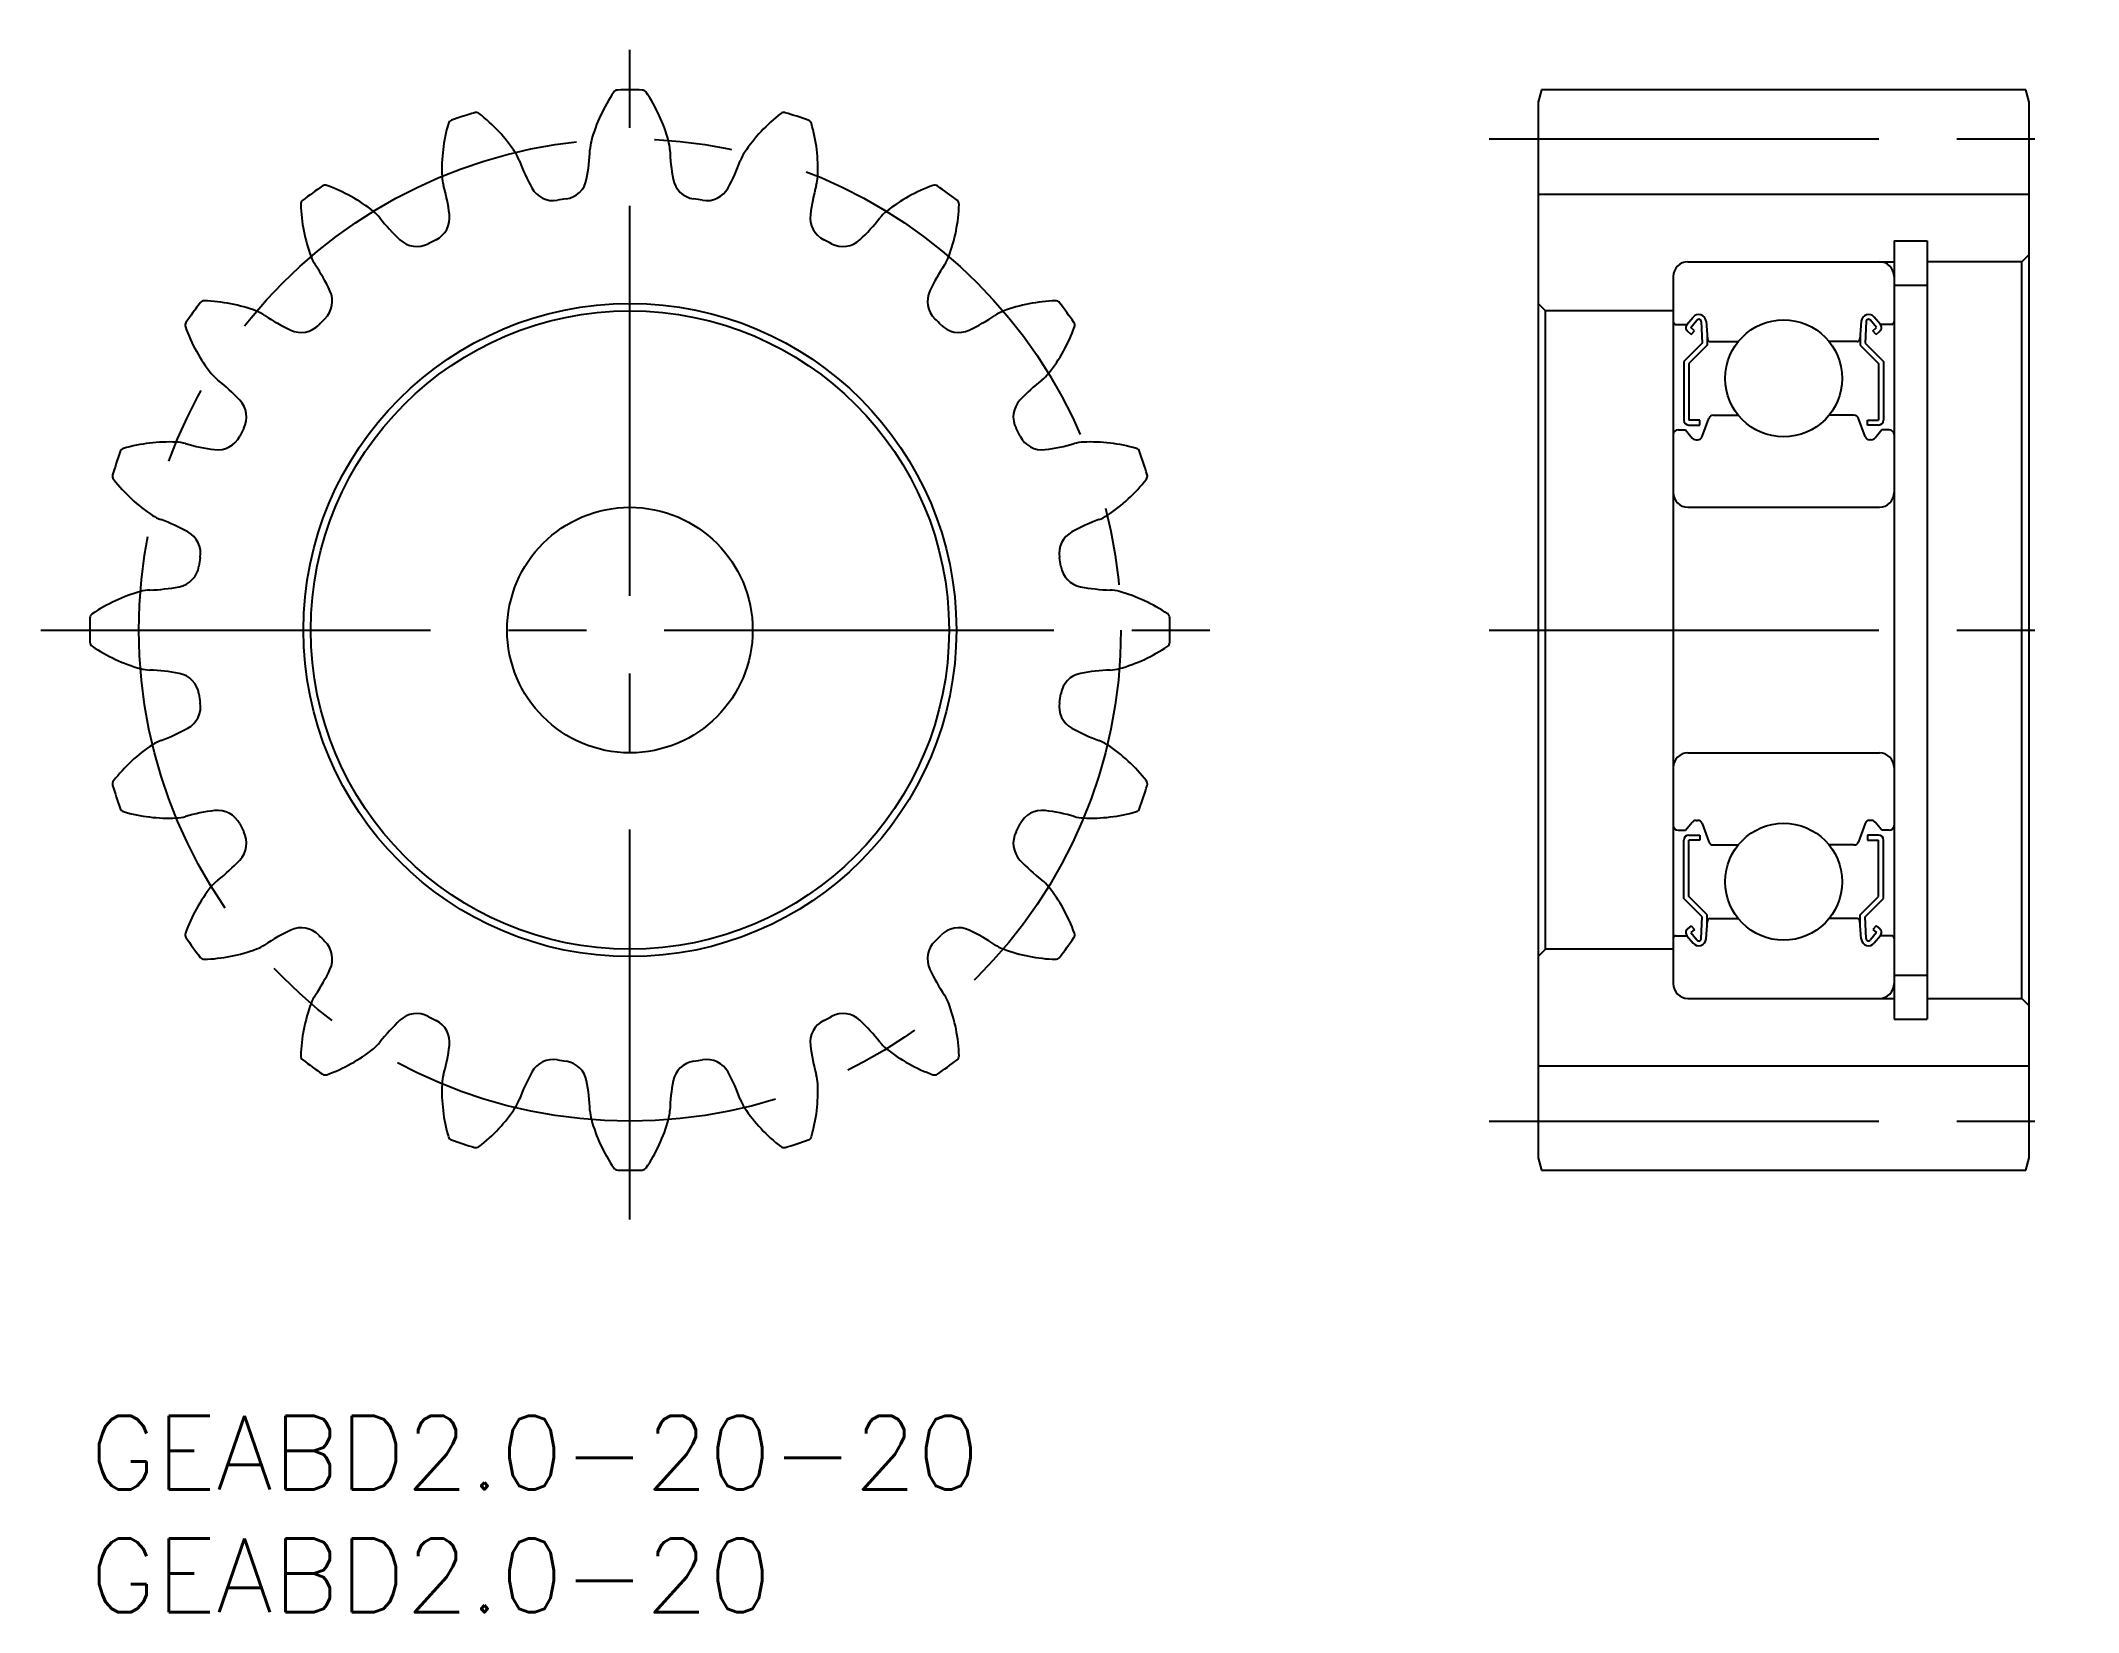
# Model space of a CAD drawing. Extents: x -2 to 81, y -8 to 56.
import ezdxf

# ---------------------------------------------------------------- set-up
doc = ezdxf.new("R2010")
doc.units = 0
doc.header["$LTSCALE"] = 0.5
doc.linetypes.add('CENTER', pattern=[50.8, 31.75, -6.35, 6.35, -6.35])
for name, color, linetype in [('MSM_CENTER', 1, 'CENTER'), ('MSM_CONTINUOUS', 7, 'CONTINUOUS'), ('MSM_PART_NUMBER', 7, 'CONTINUOUS')]:
    doc.layers.add(name, color=color, linetype=linetype)
doc.styles.get("Standard").update_dxf_attribs({"font": 'txt.shx', "height": 1, "bigfont": 'bigfont.shx'})

# ---------------------------------------------------------------- blocks, each defined once
blk = doc.blocks.new('*U3')
at = {"layer": 'MSM_PART_NUMBER'}
blk.add_text('GEABD2.0-20', height=3, dxfattribs=at).set_placement((0, -8))
blk = doc.blocks.new('*U4')
at = {"layer": 'MSM_PART_NUMBER'}
blk.add_text('GEABD2.0-20-20', height=3, dxfattribs=at).set_placement((0, -3))

msp = doc.modelspace()

# ---------------------------------------------------------------- linework, layer by layer
at = {"layer": 'MSM_CENTER'}
for p, q in [((22, 8), (22, 56)), ((57, 52), (81, 52)), ((-2, 32), (46, 32)), ((57, 32), (81, 32)), ((57, 12), (81, 12))]:
    msp.add_line(p, q, dxfattribs=at)
msp.add_circle((22, 32), 20, dxfattribs=at)
at = {"layer": 'MSM_CONTINUOUS'}
for p, q in [((59.134, 54), (59, 53.5)), ((78.866, 54), (59.134, 54)), ((79, 53.5), (78.866, 54)), ((59, 53.5), (59, 10.5)), ((79, 10.5), (79, 53.5)), ((59, 49.75), (79, 49.75)), ((73.5, 47.85), (73.5, 16.15)), ((73.5, 47.85), (74.85, 47.85)), ((74.85, 47.85), (74.85, 16.15)), ((65.1, 47), (73.5, 47)), ((78.7, 47), (74.85, 47)), ((79, 47.3), (78.7, 47)), ((78.7, 17), (78.7, 47)), ((64.5, 46.4), (64.5, 17.6)), ((73.5, 46.05), (74.85, 46.05)), ((59.3, 45), (59, 45.3)), ((64.5, 45), (59.3, 45)), ((59.3, 19), (59.3, 45)), ((64.6, 44.45), (65.06, 44.45)), ((65.06, 44.45), (65.31, 44.747)), ((65.238, 44.04), (65.085, 44.168)), ((65.213, 44.321), (65.463, 44.619)), ((65.366, 44.193), (65.213, 44.321)), ((65.238, 44.04), (65.366, 44.193)), ((65.64, 44.56), (65.683, 43.683)), ((65.838, 44.581), (65.903, 43.841)), ((65.883, 44.07), (65.883, 43.6)), ((72.162, 44.581), (72.097, 43.841)), ((72.117, 44.07), (72.117, 43.6)), ((72.36, 44.56), (72.317, 43.683)), ((72.787, 44.321), (72.537, 44.619)), ((72.634, 44.193), (72.787, 44.321)), ((72.762, 44.04), (72.634, 44.193)), ((72.94, 44.45), (72.69, 44.747)), ((72.762, 44.04), (72.915, 44.168)), ((73.4, 44.45), (72.94, 44.45)), ((65.683, 43.683), (64.933, 42.933)), ((65.883, 43.6), (65.133, 42.85)), ((66.003, 43.75), (67.151, 43.75)), ((71.997, 43.75), (70.849, 43.75)), ((72.117, 43.6), (72.867, 42.85)), ((72.317, 43.683), (73.067, 42.933)), ((64.933, 42.933), (64.933, 40.55)), ((65.133, 42.85), (65.133, 40.55)), ((72.867, 42.85), (72.867, 40.55)), ((73.067, 42.933), (73.067, 40.55)), ((66.138, 40.75), (67.151, 40.75)), ((71.862, 40.75), (70.849, 40.75)), ((64.7, 40.15), (65, 40.15)), ((65, 40.15), (65.276, 39.821)), ((65.583, 40.55), (65.133, 40.55)), ((65.133, 40.35), (65.583, 40.35)), ((65.583, 40.35), (65.583, 40.55)), ((65.682, 39.882), (65.95, 40.618)), ((72.318, 39.882), (72.05, 40.618)), ((72.417, 40.35), (72.417, 40.55)), ((72.417, 40.55), (72.867, 40.55)), ((72.867, 40.35), (72.417, 40.35)), ((73, 40.15), (72.724, 39.821)), ((73.3, 40.15), (73, 40.15)), ((65.429, 39.75), (65.494, 39.75)), ((72.571, 39.75), (72.506, 39.75)), ((65.1, 37), (72.9, 37)), ((65.1, 27), (72.9, 27)), ((65, 23.85), (65.276, 24.179)), ((65.429, 24.25), (65.494, 24.25)), ((65.682, 24.118), (65.95, 23.382)), ((72.318, 24.118), (72.05, 23.382)), ((72.571, 24.25), (72.506, 24.25)), ((73, 23.85), (72.724, 24.179)), ((64.7, 23.85), (65, 23.85)), ((64.933, 21.067), (64.933, 23.45)), ((65.133, 23.65), (65.583, 23.65)), ((65.583, 23.45), (65.133, 23.45)), ((65.133, 21.15), (65.133, 23.45)), ((65.583, 23.65), (65.583, 23.45)), ((66.138, 23.25), (67.151, 23.25)), ((71.862, 23.25), (70.849, 23.25)), ((72.417, 23.65), (72.417, 23.45)), ((72.867, 23.65), (72.417, 23.65)), ((72.417, 23.45), (72.867, 23.45)), ((72.867, 21.15), (72.867, 23.45)), ((73.3, 23.85), (73, 23.85)), ((73.067, 21.067), (73.067, 23.45)), ((65.683, 20.317), (64.933, 21.067)), ((65.883, 20.4), (65.133, 21.15)), ((72.117, 20.4), (72.867, 21.15)), ((72.317, 20.317), (73.067, 21.067)), ((65.238, 19.96), (65.085, 19.832)), ((65.238, 19.96), (65.366, 19.807)), ((65.64, 19.44), (65.683, 20.317)), ((65.838, 19.419), (65.903, 20.159)), ((65.883, 19.93), (65.883, 20.4)), ((66.003, 20.25), (67.151, 20.25)), ((66.29, 20.25), (66.29, 20.25)), ((66.577, 20.25), (66.577, 20.25)), ((71.997, 20.25), (70.849, 20.25)), ((72.162, 19.419), (72.097, 20.159)), ((72.117, 19.93), (72.117, 20.4)), ((72.36, 19.44), (72.317, 20.317)), ((72.762, 19.96), (72.634, 19.807)), ((72.762, 19.96), (72.915, 19.832)), ((64.6, 19.55), (65.06, 19.55)), ((65.06, 19.55), (65.31, 19.253)), ((65.366, 19.807), (65.213, 19.679)), ((65.213, 19.679), (65.463, 19.381)), ((72.787, 19.679), (72.537, 19.381)), ((72.634, 19.807), (72.787, 19.679)), ((72.94, 19.55), (72.69, 19.253)), ((73.4, 19.55), (72.94, 19.55)), ((59.3, 19), (59, 18.7)), ((64.5, 19), (59.3, 19)), ((73.5, 17.95), (74.85, 17.95)), ((65.1, 17), (73.5, 17)), ((74.85, 17), (78.7, 17)), ((78.7, 17), (79, 16.7)), ((73.5, 16.15), (74.85, 16.15)), ((59, 14.25), (79, 14.25)), ((59, 10.5), (59.134, 10)), ((59.134, 10), (78.866, 10)), ((78.866, 10), (79, 10.5))]:
    msp.add_line(p, q, dxfattribs=at)
for centre, radius in [((22, 32), 13.3), ((22, 32), 13), ((69, 42.25), 2.381), ((22, 32), 5), ((69, 21.75), 2.381)]:
    msp.add_circle(centre, radius, dxfattribs=at)
for centre, radius, start, end in [((21.509, 53.794), 0.2, 91.29179, 145.76897), ((22, 32), 22, 88.7082, 91.2918), ((22.491, 53.794), 0.2, 34.23103, 88.7082), ((26.855, 50.157), 6.667, 145.76897, 164.5), ((17.145, 50.157), 6.667, 15.5, 34.23103), ((21.007, 50.768), 6.667, 163.76897, 182.5), ((14.798, 52.576), 0.2, 109.2918, 163.76897), ((22, 32), 22, 106.7082, 109.2918), ((15.733, 52.88), 0.2, 52.23103, 106.7082), ((11.772, 47.768), 6.667, 33.5, 52.23103), ((32.228, 47.768), 6.667, 127.76897, 146.5), ((28.267, 52.88), 0.2, 73.2918, 127.76897), ((22, 32), 22, 70.7082, 73.2918), ((29.202, 52.576), 0.2, 16.23103, 70.7082), ((22.993, 50.768), 6.667, 357.5, 16.23103), ((12.378, 51.857), 8, 349.22138, 357.88728), ((22, 51.503), 1.628, 164.5, 177.92633), ((22, 51.503), 1.628, 2.07367, 15.5), ((31.622, 51.857), 8, 182.11272, 190.77862), ((15.973, 50.549), 1.628, 20.07367, 33.5), ((25.015, 53.858), 8, 200.11272, 208.77862), ((18.985, 53.858), 8, 331.22138, 339.88728), ((28.027, 50.549), 1.628, 146.5, 159.92633), ((22, 32), 22, 124.7082, 127.2918), ((9.587, 49.921), 0.2, 70.23103, 124.7082), ((7.4, 43.835), 6.667, 51.5, 70.23103), ((15.973, 50.549), 1.628, 182.5, 195.92633), ((6.713, 47.912), 8, 7.22138, 15.88728), ((18.879, 50.488), 1, 208.77861, 279.58038), ((19.255, 50.548), 1, 278.4196, 349.22137), ((24.745, 50.548), 1, 190.77861, 261.58039), ((25.121, 50.488), 1, 260.4196, 331.22137), ((37.287, 47.912), 8, 164.11272, 172.77862), ((28.027, 50.549), 1.628, 344.07367, 357.5), ((36.6, 43.835), 6.667, 109.76897, 128.5), ((34.413, 49.921), 0.2, 55.29179, 109.769), ((22, 32), 22, 52.7082, 55.2918), ((8.792, 49.343), 0.2, 127.2918, 181.76897), ((15.256, 49.543), 6.667, 181.76897, 200.5), ((10.536, 47.778), 1.628, 38.07367, 51.5), ((22, 32), 17.75, 98.4196, 99.5804), ((22, 32), 17.75, 80.4196, 81.5804), ((33.464, 47.778), 1.628, 128.5, 141.92633), ((28.744, 49.543), 6.667, 339.5, 358.23103), ((35.208, 49.343), 0.2, 358.23103, 52.7082), ((18.113, 53.72), 8, 218.11272, 226.77862), ((13.657, 48.792), 1, 296.4196, 7.22137), ((30.343, 48.792), 1, 172.77861, 243.58039), ((25.887, 53.72), 8, 313.22138, 321.88728), ((13.319, 48.619), 1, 226.77861, 297.58038), ((22, 32), 17.75, 116.4196, 117.5804), ((22, 32), 17.75, 62.4196, 63.5804), ((30.681, 48.619), 1, 242.4196, 313.22137), ((10.536, 47.778), 1.628, 200.5, 213.92633), ((2.544, 42.409), 8, 25.22138, 33.88728), ((41.456, 42.409), 8, 146.11272, 154.77862), ((33.464, 47.778), 1.628, 326.07367, 339.5), ((65.1, 46.4), 0.6, 90, 180), ((72.9, 46.4), 0.6, 0, 90), ((8.877, 45.392), 1, 314.4196, 25.22137), ((35.123, 45.392), 1, 154.77861, 225.58039), ((22, 32), 22, 142.7082, 145.2918), ((4.657, 45.208), 0.2, 88.23103, 142.7082), ((4.457, 38.744), 6.667, 69.5, 88.23103), ((6.222, 43.464), 1.628, 56.07367, 69.5), ((37.778, 43.464), 1.628, 110.5, 123.92633), ((39.543, 38.744), 6.667, 91.76897, 110.5), ((39.343, 45.208), 0.2, 37.29179, 91.76897), ((22, 32), 22, 34.7082, 37.2918), ((65.539, 44.555), 0.3, 4.99676, 140.00293), ((72.461, 44.555), 0.3, 39.99707, 175.00324), ((4.079, 44.413), 0.2, 145.2918, 199.769), ((10.165, 46.6), 6.667, 199.76897, 218.5), ((11.591, 51.456), 8, 236.11272, 244.77862), ((8.608, 45.123), 1, 244.77862, 315.58038), ((22, 32), 17.75, 134.4196, 135.5804), ((22, 32), 17.75, 44.4196, 45.5804), ((35.392, 45.123), 1, 224.4196, 295.22137), ((32.409, 51.456), 8, 295.22138, 303.88728), ((33.835, 46.6), 6.667, 321.5, 340.23103), ((39.921, 44.413), 0.2, 340.23103, 34.7082), ((64.6, 44.55), 0.1, 180, 270), ((65.213, 44.321), 0.2, 140.00293, 230.08703), ((65.54, 44.555), 0.1, 2.81982, 140.00215), ((72.46, 44.555), 0.1, 39.99785, 177.18018), ((72.787, 44.321), 0.2, 309.91297, 39.99707), ((73.4, 44.55), 0.1, 270, 0), ((66.003, 43.85), 0.1, 184.99676, 269.9995), ((71.997, 43.85), 0.1, 270.0005, 355.00324), ((6.222, 43.464), 1.628, 218.5, 231.92633), ((37.778, 43.464), 1.628, 308.07367, 321.5), ((0.28, 35.887), 8, 43.22138, 51.88728), ((43.72, 35.887), 8, 128.11272, 136.77862), ((5.381, 40.681), 1, 332.4196, 43.22137), ((38.619, 40.681), 1, 136.77861, 207.58039), ((66.138, 40.55), 0.2, 90, 159.99139), ((71.862, 40.55), 0.2, 20.00861, 90), ((5.208, 40.343), 1, 262.77862, 333.58038), ((22, 32), 17.75, 152.4196, 153.5804), ((22, 32), 17.75, 26.4196, 27.5804), ((38.792, 40.343), 1, 206.4196, 277.22137), ((64.7, 39.95), 0.2, 90, 180), ((65.133, 40.55), 0.2, 180, 270), ((65.494, 39.95), 0.2, 270, 339.99139), ((72.506, 39.95), 0.2, 200.00861, 270), ((72.867, 40.55), 0.2, 270, 0), ((73.3, 39.95), 0.2, 0, 90), ((22, 32), 22, 160.7082, 163.2918), ((1.424, 39.202), 0.2, 106.23103, 160.7082), ((3.232, 32.993), 6.667, 87.5, 106.23103), ((3.451, 38.027), 1.628, 74.07367, 87.5), ((6.088, 47.287), 8, 254.11272, 262.77862), ((37.912, 47.287), 8, 277.22138, 285.88728), ((40.549, 38.027), 1.628, 92.5, 105.92633), ((40.768, 32.993), 6.667, 73.76897, 92.5), ((42.576, 39.202), 0.2, 19.2918, 73.769), ((22, 32), 22, 16.7082, 19.2918), ((65.429, 39.95), 0.2, 219.99503, 270), ((72.571, 39.95), 0.2, 270, 320.00497), ((1.12, 38.267), 0.2, 163.2918, 217.76897), ((42.88, 38.267), 0.2, 322.23103, 16.7082), ((6.232, 42.228), 6.667, 217.76897, 236.5), ((37.768, 42.228), 6.667, 303.5, 322.23103), ((65.1, 37.6), 0.6, 180, 270), ((72.9, 37.6), 0.6, 270, 0), ((3.451, 38.027), 1.628, 236.5, 249.92633), ((40.549, 38.027), 1.628, 290.07367, 303.5), ((0.142, 28.985), 8, 61.22138, 69.88728), ((3.512, 35.121), 1, 350.4196, 61.22137), ((40.488, 35.121), 1, 118.77861, 189.58039), ((43.858, 28.985), 8, 110.11272, 118.77862), ((22, 32), 17.75, 170.4196, 171.5804), ((22, 32), 17.75, 8.4196, 9.5804), ((3.452, 34.745), 1, 280.77862, 351.58038), ((40.548, 34.745), 1, 188.4196, 259.22137), ((3.843, 27.145), 6.667, 105.5, 124.23103), ((2.497, 32), 1.628, 92.07367, 105.5), ((2.143, 41.622), 8, 272.11272, 280.77862), ((41.857, 41.622), 8, 259.22138, 267.88728), ((41.503, 32), 1.628, 74.5, 87.92633), ((40.157, 27.145), 6.667, 55.76897, 74.5), ((22, 32), 22, 178.7082, 181.2918), ((0.206, 32.491), 0.2, 124.23103, 178.7082), ((43.794, 32.491), 0.2, 1.2918, 55.76897), ((22, 32), 22, 358.7082, 1.2918), ((0.206, 31.509), 0.2, 181.2918, 235.76897), ((3.843, 36.855), 6.667, 235.76897, 254.5), ((40.157, 36.855), 6.667, 285.5, 304.23103), ((43.794, 31.509), 0.2, 304.23103, 358.7082), ((2.497, 32), 1.628, 254.5, 267.92633), ((2.143, 22.378), 8, 79.22138, 87.88728), ((3.452, 29.255), 1, 8.4196, 79.22137), ((40.548, 29.255), 1, 100.77861, 171.58039), ((41.857, 22.378), 8, 92.11272, 100.77862), ((41.503, 32), 1.628, 272.07367, 285.5), ((22, 32), 17.75, 188.4196, 189.5804), ((22, 32), 17.75, 350.4196, 351.5804), ((3.512, 28.879), 1, 298.77862, 9.58038), ((40.488, 28.879), 1, 170.4196, 241.22137), ((3.451, 25.973), 1.628, 110.07367, 123.5), ((0.142, 35.015), 8, 290.11272, 298.77862), ((43.858, 35.015), 8, 241.22138, 249.88728), ((40.549, 25.973), 1.628, 56.5, 69.92633), ((6.232, 21.772), 6.667, 123.5, 142.23103), ((37.768, 21.772), 6.667, 37.76897, 56.5), ((65.1, 26.4), 0.6, 90, 180), ((72.9, 26.4), 0.6, 0, 90), ((1.12, 25.733), 0.2, 142.23103, 196.7082), ((42.88, 25.733), 0.2, 343.2918, 37.76897), ((22, 32), 22, 196.7082, 199.2918), ((22, 32), 22, 340.7082, 343.2918), ((1.424, 24.798), 0.2, 199.2918, 253.76897), ((3.232, 31.007), 6.667, 253.76897, 272.5), ((3.451, 25.973), 1.628, 272.5, 285.92633), ((6.088, 16.713), 8, 97.22138, 105.88728), ((5.208, 23.657), 1, 26.41958, 97.22137), ((22, 32), 17.75, 206.4196, 207.5804), ((22, 32), 17.75, 332.4196, 333.5804), ((38.792, 23.657), 1, 82.77861, 153.58039), ((37.912, 16.713), 8, 74.11272, 82.77862), ((40.549, 25.973), 1.628, 254.07367, 267.5), ((40.768, 31.007), 6.667, 267.5, 286.23103), ((42.576, 24.798), 0.2, 286.23103, 340.7082), ((65.429, 24.05), 0.2, 90, 140.00497), ((65.494, 24.05), 0.2, 20.00861, 90), ((72.506, 24.05), 0.2, 90, 159.99139), ((72.571, 24.05), 0.2, 39.99503, 90), ((5.381, 23.319), 1, 316.77861, 27.58038), ((38.619, 23.319), 1, 152.4196, 223.22137), ((64.7, 24.05), 0.2, 180, 270), ((65.133, 23.45), 0.2, 90, 180), ((66.138, 23.45), 0.2, 200.00861, 270), ((71.862, 23.45), 0.2, 270, 339.99139), ((72.867, 23.45), 0.2, 0, 90), ((73.3, 24.05), 0.2, 270, 0), ((0.28, 28.113), 8, 308.11272, 316.77862), ((43.72, 28.113), 8, 223.22138, 231.88728), ((6.222, 20.536), 1.628, 128.07367, 141.5), ((37.778, 20.536), 1.628, 38.5, 51.92633), ((10.165, 17.4), 6.667, 141.5, 160.23103), ((33.835, 17.4), 6.667, 19.76897, 38.5), ((66.003, 20.15), 0.1, 90.0005, 175.00324), ((71.997, 20.15), 0.1, 4.99676, 89.9995), ((4.079, 19.587), 0.2, 160.23103, 214.7082), ((22, 32), 22, 214.7082, 217.2918), ((6.222, 20.536), 1.628, 290.5, 303.92633), ((11.591, 12.544), 8, 115.22138, 123.88728), ((8.608, 18.877), 1, 44.41958, 115.22137), ((22, 32), 17.75, 224.4196, 225.5804), ((8.877, 18.608), 1, 334.77861, 45.58038), ((35.123, 18.608), 1, 134.4196, 205.22137), ((22, 32), 17.75, 314.4196, 315.5804), ((35.392, 18.877), 1, 64.77861, 135.58039), ((32.409, 12.544), 8, 56.11272, 64.77862), ((37.778, 20.536), 1.628, 236.07367, 249.5), ((22, 32), 22, 322.7082, 325.2918), ((39.921, 19.587), 0.2, 325.2918, 19.76897), ((64.6, 19.45), 0.1, 90, 180), ((65.213, 19.679), 0.2, 129.91297, 219.99707), ((65.539, 19.445), 0.3, 219.99707, 355.00324), ((65.54, 19.445), 0.1, 219.99785, 357.18018), ((72.461, 19.445), 0.3, 184.99676, 320.00293), ((72.46, 19.445), 0.1, 182.81982, 320.00215), ((72.787, 19.679), 0.2, 320.00293, 50.08703), ((73.4, 19.45), 0.1, 0, 90), ((4.657, 18.792), 0.2, 217.2918, 271.76897), ((4.457, 25.256), 6.667, 271.76897, 290.5), ((39.543, 25.256), 6.667, 249.5, 268.23103), ((39.343, 18.792), 0.2, 268.23103, 322.7082), ((2.544, 21.591), 8, 326.11272, 334.77862), ((41.456, 21.591), 8, 205.22138, 213.88728), ((65.1, 17.6), 0.6, 180, 270), ((72.9, 17.6), 0.6, 270, 0), ((15.256, 14.457), 6.667, 159.5, 178.23103), ((10.536, 16.222), 1.628, 146.07367, 159.5), ((33.464, 16.222), 1.628, 20.5, 33.92633), ((28.744, 14.457), 6.667, 1.76897, 20.5), ((18.113, 10.28), 8, 133.22138, 141.88728), ((13.319, 15.381), 1, 62.41958, 133.22137), ((22, 32), 17.75, 242.4196, 243.5804), ((13.657, 15.208), 1, 352.77862, 63.58038), ((30.343, 15.208), 1, 116.4196, 187.22137), ((22, 32), 17.75, 296.4196, 297.5804), ((30.681, 15.381), 1, 46.77861, 117.58039), ((25.887, 10.28), 8, 38.11272, 46.77862), ((7.4, 20.165), 6.667, 289.76897, 308.5), ((10.536, 16.222), 1.628, 308.5, 321.92633), ((6.713, 16.088), 8, 344.11272, 352.77862), ((37.287, 16.088), 8, 187.22138, 195.88728), ((33.464, 16.222), 1.628, 218.07367, 231.5), ((36.6, 20.165), 6.667, 231.5, 250.23103), ((8.792, 14.657), 0.2, 178.23102, 232.7082), ((22, 32), 22, 232.7082, 235.2918), ((18.879, 13.512), 1, 80.4196, 151.22137), ((22, 32), 17.75, 260.4196, 261.5804), ((19.255, 13.452), 1, 10.77862, 81.58038), ((24.745, 13.452), 1, 98.4196, 169.22137), ((22, 32), 17.75, 278.4196, 279.5804), ((25.121, 13.512), 1, 28.77861, 99.58039), ((22, 32), 22, 304.7082, 307.2918), ((35.208, 14.657), 0.2, 307.2918, 1.769), ((9.587, 14.079), 0.2, 235.2918, 289.769), ((21.007, 13.232), 6.667, 177.5, 196.23103), ((15.973, 13.451), 1.628, 164.07367, 177.5), ((25.015, 10.142), 8, 151.22138, 159.88728), ((12.378, 12.143), 8, 2.11272, 10.77862), ((31.622, 12.143), 8, 169.22138, 177.88728), ((18.985, 10.142), 8, 20.11272, 28.77862), ((22.993, 13.232), 6.667, 343.76897, 2.5), ((28.027, 13.451), 1.628, 2.5, 15.92633), ((34.413, 14.079), 0.2, 250.23103, 304.7082), ((11.772, 16.232), 6.667, 307.76897, 326.5), ((15.973, 13.451), 1.628, 326.5, 339.92633), ((28.027, 13.451), 1.628, 200.07367, 213.5), ((32.228, 16.232), 6.667, 213.5, 232.23103), ((22, 12.497), 1.628, 182.07367, 195.5), ((26.855, 13.843), 6.667, 195.5, 214.23103), ((17.145, 13.843), 6.667, 325.76897, 344.5), ((22, 12.497), 1.628, 344.5, 357.92633), ((14.798, 11.424), 0.2, 196.23102, 250.7082), ((22, 32), 22, 250.7082, 253.2918), ((15.733, 11.12), 0.2, 253.2918, 307.769), ((28.267, 11.12), 0.2, 232.23103, 286.7082), ((22, 32), 22, 286.7082, 289.2918), ((29.202, 11.424), 0.2, 289.2918, 343.76897), ((21.509, 10.206), 0.2, 214.23102, 268.7082), ((22, 32), 22, 268.7082, 271.2918), ((22.491, 10.206), 0.2, 271.2918, 325.76897)]:
    msp.add_arc(centre, radius, start, end, dxfattribs=at)

# ---------------------------------------------------------------- block references
for name in ['*U4', '*U3']:
    msp.add_blockref(name, (0, 0), dxfattribs=at)

doc.saveas('drawing.dxf')
